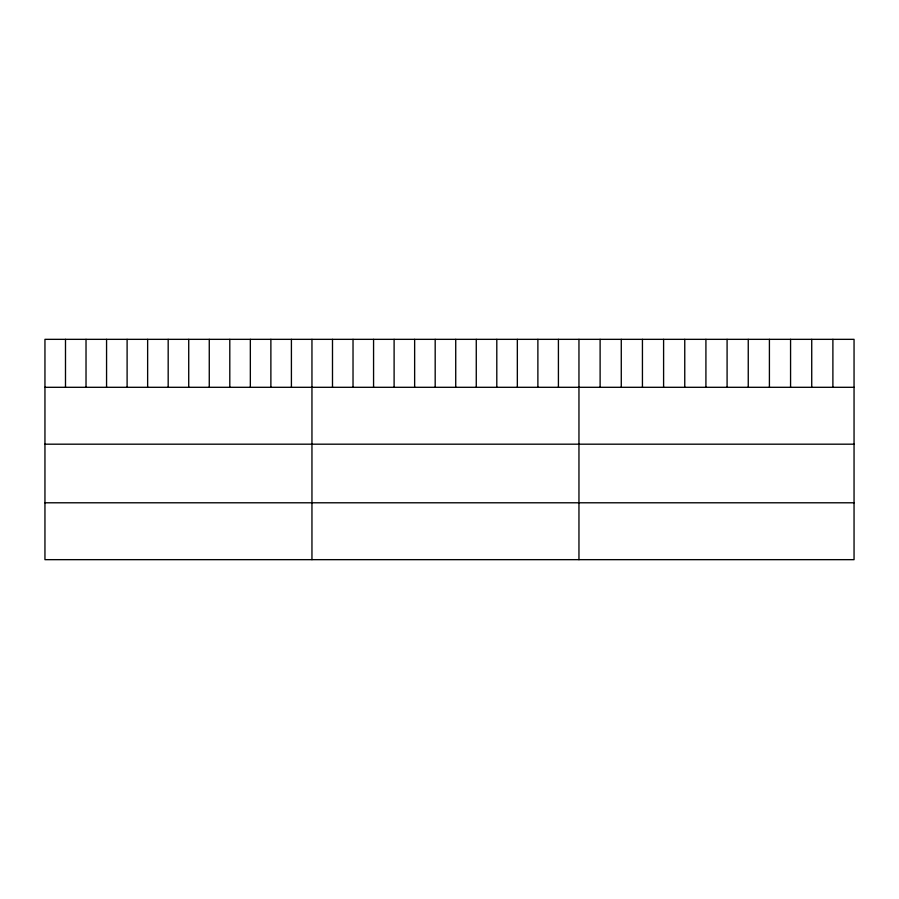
<?xml version="1.0" encoding="UTF-8"?>
<svg xmlns="http://www.w3.org/2000/svg" width="899" height="899" viewBox="0 0 899 899"><rect width="100%" height="100%" fill="white"/><g stroke="black" fill="none" stroke-linecap="round" stroke-linejoin="round"><path stroke-width="1.35" d="M854.05 387.3L854.05 559.661L44.95 559.661L44.95 339.339L854.05 339.339L854.05 387.3L44.95 387.3M44.95 444.185L854.05 444.185M44.95 502.788L854.05 502.788M832.89 339.339L832.89 387.3M811.73 339.339L811.73 387.3M790.569 339.339L790.569 387.3M769.409 339.339L769.409 387.3M748.249 339.339L748.249 387.3M727.089 339.339L727.089 387.3M705.917 339.339L705.917 387.3M684.757 339.339L684.757 387.3M663.597 339.339L663.597 387.3M642.437 339.339L642.437 387.3M621.276 339.339L621.276 387.3M600.116 339.339L600.116 387.3M578.956 339.339L578.956 559.661M558.414 339.339L558.414 387.3M537.883 339.339L537.883 387.3M517.341 339.339L517.341 387.3M496.799 339.339L496.799 387.3M476.268 339.339L476.268 387.3M455.726 339.339L455.726 387.3M435.183 339.339L435.183 387.3M414.641 339.339L414.641 387.3M394.11 339.339L394.11 387.3M373.568 339.339L373.568 387.3M353.026 339.339L353.026 387.3M332.495 339.339L332.495 387.3M311.953 339.339L311.953 559.661M291.411 339.339L291.411 387.3M270.88 339.339L270.88 387.3M250.338 339.339L250.338 387.3M229.796 339.339L229.796 387.3M209.265 339.339L209.265 387.3M188.723 339.339L188.723 387.3M168.18 339.339L168.18 387.3M147.638 339.339L147.638 387.3M127.107 339.339L127.107 387.3M106.565 339.339L106.565 387.3M86.023 339.339L86.023 387.3M65.492 339.339L65.492 387.3"/></g></svg>
